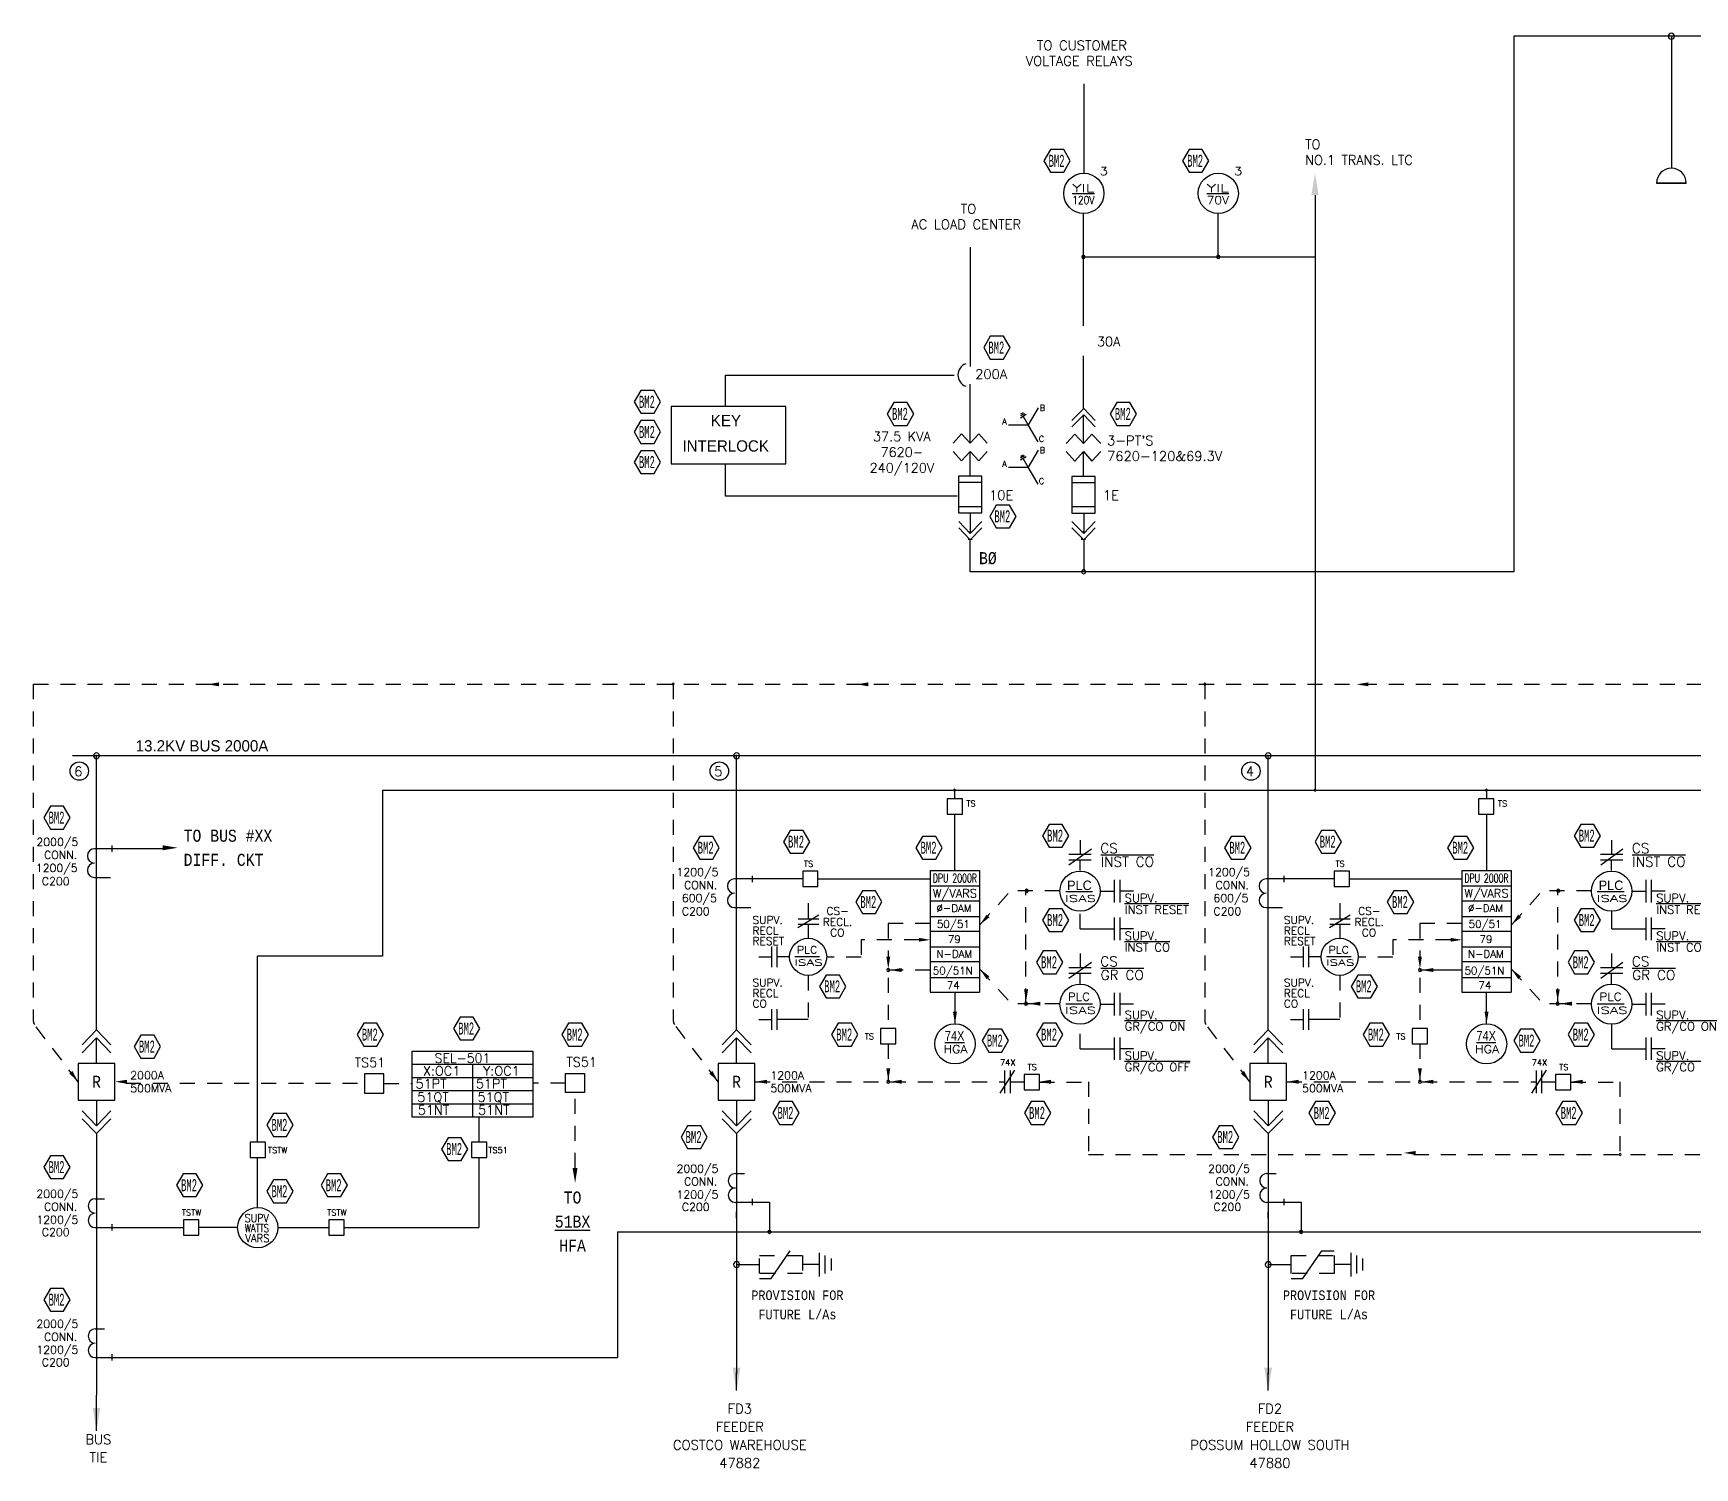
# Model space of a CAD drawing. Header units: inches. Extents: x 0.9 to 41.5, y 0.3 to 23.5.
# Drawn here: x 1.39 to 15.18, y 0.34 to 12.25 of the extents above; entities that cross this region are included whole.
import ezdxf
from ezdxf.enums import TextEntityAlignment as Align

# ---------------------------------------------------------------- set-up
doc = ezdxf.new("R2010")
doc.units = ezdxf.units.IN
doc.header["$LTSCALE"] = 0.5
doc.header["$MEASUREMENT"] = 0
doc.linetypes.add('DASH8', pattern=[0.375, 0.25, -0.125])
doc.layers.add('48_EWD', color=7, linetype='Continuous')
doc.styles.add('MONOTXT', font='MONOTXT.shx', dxfattribs={"width": 0.85})
doc.styles.add('ROMANS', font='ROMANS.SHX')

# ---------------------------------------------------------------- blocks, each defined once
blk = doc.blocks.new('CYCLE')
at = {"layer": '48_EWD', "linetype": 'Continuous', "const_width": 0.00002, "flags": 128}
for points in [[(0.125, 0.125, 1), (0, 0.125)], [(0, 0.125, -1), (-0.125, 0.125)]]:
    blk.add_lwpolyline(points, format="xyb", dxfattribs=at)

msp = doc.modelspace()

# ---------------------------------------------------------------- linework, layer by layer
for p, q in [((17.435, 12.223), (13.677, 12.223)), ((13.677, 12.223), (13.677, 7.779)), ((14.985, 12.223), (14.985, 11.127)), ((10.109, 11.828), (10.109, 11.085)), ((12.027, 10.905), (12.027, 10.392)), ((15.108, 11.004), (14.862, 11.004)), ((14.862, 11.004), (15.108, 11.004)), ((10.105, 9.821), (10.105, 10.752)), ((11.224, 10.392), (11.224, 10.754)), ((9.169, 9.482), (9.169, 10.472)), ((10.105, 10.392), (12.027, 10.392)), ((12.027, 10.392), (12.027, 5.968)), ((10.105, 9.132), (10.105, 9.571)), ((7.134, 9.41), (9.033, 9.41)), ((7.134, 9.151), (7.134, 9.41)), ((9.165, 8.845), (9.165, 9.335)), ((7.635, 9.151), (6.682, 9.151)), ((6.682, 9.151), (6.682, 8.675)), ((7.635, 8.675), (7.635, 9.151)), ((9.728, 9.14), (9.647, 8.998)), ((10.107, 9.134), (10.01, 9.035)), ((10.107, 9.134), (10.203, 9.035)), ((9.483, 8.997), (9.647, 8.998)), ((9.604, 9.098), (9.582, 9.086)), ((9.631, 9.083), (9.582, 9.055)), ((9.616, 9.091), (9.583, 9.072)), ((9.647, 8.998), (9.606, 9.069)), ((9.729, 8.856), (9.647, 8.998)), ((10.107, 9.081), (10.01, 8.982)), ((10.105, 8.844), (10.105, 9.08)), ((10.107, 9.081), (10.203, 8.982)), ((9.023, 8.845), (9.094, 8.923)), ((9.165, 8.845), (9.094, 8.923)), ((9.165, 8.845), (9.236, 8.923)), ((9.307, 8.845), (9.236, 8.923)), ((9.963, 8.844), (10.034, 8.922)), ((10.105, 8.844), (10.034, 8.922)), ((10.105, 8.844), (10.176, 8.922)), ((10.248, 8.844), (10.176, 8.922)), ((9.023, 8.777), (9.094, 8.699)), ((9.165, 8.777), (9.094, 8.699)), ((9.165, 8.777), (9.236, 8.699)), ((9.165, 8.572), (9.165, 8.777)), ((9.307, 8.777), (9.236, 8.699)), ((9.604, 8.748), (9.582, 8.736)), ((9.631, 8.733), (9.582, 8.705)), ((9.616, 8.741), (9.583, 8.722)), ((9.647, 8.647), (9.606, 8.719)), ((9.728, 8.789), (9.647, 8.647)), ((9.963, 8.776), (10.034, 8.698)), ((10.105, 8.776), (10.034, 8.698)), ((10.105, 8.776), (10.176, 8.698)), ((10.105, 8.571), (10.105, 8.776)), ((10.248, 8.776), (10.176, 8.698)), ((6.682, 8.675), (7.635, 8.675)), ((7.134, 8.406), (7.134, 8.675)), ((9.069, 8.572), (9.069, 8.267)), ((9.261, 8.572), (9.069, 8.572)), ((9.261, 8.267), (9.261, 8.572)), ((9.483, 8.647), (9.647, 8.647)), ((9.729, 8.505), (9.647, 8.647)), ((10.201, 8.571), (10.01, 8.571)), ((10.01, 8.571), (10.01, 8.266)), ((10.201, 8.266), (10.201, 8.571)), ((9.261, 8.519), (9.069, 8.519)), ((10.201, 8.518), (10.01, 8.518)), ((9.057, 8.406), (7.134, 8.406)), ((9.069, 8.321), (9.261, 8.321)), ((10.01, 8.32), (10.201, 8.32)), ((9.069, 8.267), (9.261, 8.267)), ((9.166, 8.098), (9.07, 8.197)), ((9.166, 8.045), (9.07, 8.144)), ((9.166, 8.267), (9.166, 8.112)), ((9.166, 8.098), (9.262, 8.197)), ((9.166, 8.045), (9.262, 8.144)), ((10.01, 8.266), (10.201, 8.266)), ((10.107, 8.097), (10.01, 8.196)), ((10.107, 8.044), (10.01, 8.143)), ((10.107, 8.266), (10.107, 8.11)), ((10.107, 8.097), (10.203, 8.196)), ((10.107, 8.044), (10.203, 8.143)), ((9.153, 8.111), (9.18, 8.111)), ((9.153, 8.045), (9.153, 8.059)), ((9.166, 7.779), (9.166, 8.045)), ((9.18, 8.045), (9.18, 8.059)), ((10.093, 8.11), (10.12, 8.11)), ((10.093, 8.044), (10.093, 8.058)), ((10.107, 8.044), (10.107, 7.779)), ((10.12, 8.044), (10.12, 8.058)), ((13.677, 7.779), (9.166, 7.779)), ((17.577, 6.252), (1.714, 6.252)), ((1.914, 3.977), (1.914, 6.259)), ((7.226, 3.977), (7.226, 6.259)), ((11.638, 3.977), (11.638, 6.259)), ((4.287, 5.968), (25.576, 5.968)), ((4.287, 5.968), (4.287, 4.589)), ((9.036, 5.968), (9.036, 5.895)), ((13.449, 5.968), (13.449, 5.895)), ((9.1, 5.895), (8.973, 5.895)), ((8.973, 5.895), (8.973, 5.768)), ((9.1, 5.768), (9.1, 5.895)), ((13.512, 5.895), (13.385, 5.895)), ((13.385, 5.895), (13.385, 5.768)), ((13.512, 5.768), (13.512, 5.895)), ((8.973, 5.768), (9.1, 5.768)), ((9.036, 5.768), (9.036, 5.3)), ((13.385, 5.768), (13.512, 5.768)), ((13.449, 5.768), (13.449, 5.3)), ((1.913, 5.561), (1.913, 5.614)), ((10.077, 5.552), (10.077, 5.437)), ((14.489, 5.552), (14.489, 5.437)), ((2.461, 5.481), (1.898, 5.481)), ((2.045, 5.454), (2.045, 5.507)), ((9.984, 5.437), (10.17, 5.437)), ((9.984, 5.39), (10.17, 5.39)), ((9.985, 5.347), (10.171, 5.481)), ((10.077, 5.299), (10.077, 5.39)), ((14.396, 5.437), (14.583, 5.437)), ((14.396, 5.39), (14.583, 5.39)), ((14.398, 5.347), (14.583, 5.481)), ((14.489, 5.299), (14.489, 5.39)), ((1.898, 5.242), (2.031, 5.242)), ((7.225, 5.311), (7.225, 5.364)), ((7.359, 5.204), (7.359, 5.257)), ((7.901, 5.295), (7.775, 5.295)), ((7.775, 5.295), (7.775, 5.168)), ((7.901, 5.168), (7.901, 5.295)), ((8.834, 5.3), (8.834, 4.29)), ((8.834, 5.3), (9.243, 5.3)), ((9.243, 5.3), (9.243, 4.29)), ((11.638, 5.311), (11.638, 5.364)), ((11.771, 5.204), (11.771, 5.257)), ((12.314, 5.295), (12.187, 5.295)), ((12.187, 5.295), (12.187, 5.168)), ((12.314, 5.168), (12.314, 5.295)), ((13.246, 5.3), (13.246, 4.29)), ((13.246, 5.3), (13.656, 5.3)), ((13.656, 5.3), (13.656, 4.29)), ((7.775, 5.231), (7.211, 5.231)), ((7.775, 5.168), (7.901, 5.168)), ((7.901, 5.231), (8.834, 5.231)), ((8.834, 5.173), (9.243, 5.173)), ((10.18, 5.124), (9.958, 5.124)), ((10.244, 5.129), (10.359, 5.129)), ((10.359, 5.222), (10.359, 5.035)), ((10.406, 5.222), (10.406, 5.035)), ((10.521, 5.129), (10.406, 5.129)), ((12.187, 5.231), (11.623, 5.231)), ((12.187, 5.168), (12.314, 5.168)), ((12.314, 5.231), (13.246, 5.231)), ((13.246, 5.173), (13.656, 5.173)), ((14.592, 5.124), (14.37, 5.124)), ((14.656, 5.129), (14.772, 5.129)), ((14.772, 5.222), (14.772, 5.035)), ((14.818, 5.222), (14.818, 5.035)), ((14.934, 5.129), (14.818, 5.129)), ((7.211, 4.992), (7.344, 4.992)), ((7.82, 5.03), (7.82, 4.899)), ((8.834, 5.048), (9.243, 5.048)), ((11.623, 4.992), (11.756, 4.992)), ((12.232, 5.03), (12.232, 4.899)), ((13.246, 5.048), (13.656, 5.048)), ((7.908, 4.929), (7.734, 4.824)), ((7.737, 4.899), (7.908, 4.899)), ((7.737, 4.856), (7.908, 4.856)), ((7.82, 4.856), (7.82, 4.737)), ((8.834, 4.92), (9.243, 4.92)), ((10.359, 4.909), (10.359, 4.722)), ((10.406, 4.909), (10.406, 4.722)), ((12.32, 4.929), (12.146, 4.824)), ((12.149, 4.899), (12.32, 4.899)), ((12.149, 4.856), (12.32, 4.856)), ((12.232, 4.856), (12.232, 4.737)), ((13.246, 4.92), (13.656, 4.92)), ((14.49, 4.815), (14.49, 4.962)), ((14.772, 4.909), (14.772, 4.722)), ((14.818, 4.909), (14.818, 4.722)), ((8.834, 4.797), (9.243, 4.797)), ((10.078, 4.815), (10.359, 4.815)), ((10.521, 4.815), (10.406, 4.815)), ((13.246, 4.797), (13.656, 4.797)), ((14.49, 4.815), (14.772, 4.815)), ((14.934, 4.815), (14.818, 4.815)), ((3.251, 3.047), (3.251, 4.589)), ((4.287, 4.589), (3.251, 4.589)), ((7.411, 4.584), (7.517, 4.584)), ((7.517, 4.67), (7.517, 4.498)), ((7.56, 4.67), (7.56, 4.498)), ((7.666, 4.584), (7.56, 4.584)), ((7.915, 4.585), (7.71, 4.585)), ((8.834, 4.667), (9.243, 4.667)), ((10.077, 4.611), (10.077, 4.496)), ((11.823, 4.584), (11.929, 4.584)), ((11.929, 4.67), (11.929, 4.498)), ((11.972, 4.67), (11.972, 4.498)), ((12.078, 4.584), (11.972, 4.584)), ((12.327, 4.585), (12.122, 4.585)), ((13.246, 4.667), (13.656, 4.667)), ((14.489, 4.611), (14.489, 4.496)), ((8.834, 4.545), (9.243, 4.545)), ((8.834, 4.413), (9.243, 4.413)), ((9.984, 4.496), (10.17, 4.496)), ((9.984, 4.449), (10.17, 4.449)), ((9.985, 4.407), (10.171, 4.54)), ((10.077, 4.359), (10.077, 4.449)), ((13.246, 4.474), (12.898, 4.474)), ((13.246, 4.545), (13.656, 4.545)), ((13.246, 4.413), (13.656, 4.413)), ((14.396, 4.496), (14.583, 4.496)), ((14.396, 4.449), (14.583, 4.449)), ((14.398, 4.407), (14.583, 4.54)), ((14.489, 4.359), (14.489, 4.449)), ((8.834, 4.29), (9.243, 4.29)), ((9.039, 4.029), (9.039, 4.29)), ((10.359, 4.284), (10.359, 4.098)), ((10.406, 4.284), (10.406, 4.098)), ((13.246, 4.29), (13.656, 4.29)), ((13.451, 4.029), (13.451, 4.29)), ((14.772, 4.284), (14.772, 4.098)), ((14.818, 4.284), (14.818, 4.098)), ((7.517, 4.151), (7.517, 3.979)), ((7.56, 4.151), (7.56, 3.979)), ((10.18, 4.192), (9.958, 4.192)), ((10.244, 4.191), (10.359, 4.191)), ((10.521, 4.191), (10.406, 4.191)), ((11.929, 4.151), (11.929, 3.979)), ((11.972, 4.151), (11.972, 3.979)), ((14.592, 4.192), (14.37, 4.192)), ((14.656, 4.191), (14.772, 4.191)), ((14.934, 4.191), (14.818, 4.191)), ((7.411, 4.065), (7.517, 4.065)), ((7.82, 4.065), (7.56, 4.065)), ((11.823, 4.065), (11.929, 4.065)), ((12.232, 4.065), (11.972, 4.065)), ((14.49, 3.821), (14.49, 4.024)), ((1.914, 3.978), (1.794, 3.854)), ((1.914, 3.912), (1.794, 3.788)), ((1.914, 3.978), (2.034, 3.854)), ((1.914, 3.912), (2.034, 3.788)), ((1.914, 3.7), (1.914, 3.912)), ((7.226, 3.978), (7.106, 3.854)), ((7.226, 3.912), (7.106, 3.788)), ((7.226, 3.978), (7.346, 3.854)), ((7.226, 3.912), (7.346, 3.788)), ((7.226, 3.7), (7.226, 3.912)), ((8.547, 3.988), (8.421, 3.988)), ((8.421, 3.988), (8.421, 3.862)), ((8.421, 3.862), (8.547, 3.862)), ((8.547, 3.862), (8.547, 3.988)), ((10.359, 3.915), (10.359, 3.728)), ((10.406, 3.915), (10.406, 3.728)), ((11.639, 3.978), (11.519, 3.854)), ((11.639, 3.912), (11.519, 3.788)), ((11.639, 3.978), (11.759, 3.854)), ((11.639, 3.912), (11.759, 3.788)), ((11.639, 3.7), (11.639, 3.912)), ((12.96, 3.988), (12.833, 3.988)), ((12.833, 3.988), (12.833, 3.862)), ((12.833, 3.862), (12.96, 3.862)), ((12.96, 3.862), (12.96, 3.988)), ((14.772, 3.915), (14.772, 3.728)), ((14.818, 3.915), (14.818, 3.728)), ((4.535, 3.8), (5.535, 3.8)), ((4.535, 3.691), (4.535, 3.8)), ((5.535, 3.8), (5.535, 3.691)), ((10.078, 3.821), (10.359, 3.821)), ((10.521, 3.821), (10.406, 3.821)), ((14.49, 3.821), (14.772, 3.821)), ((14.934, 3.821), (14.818, 3.821)), ((2.067, 3.7), (1.761, 3.7)), ((1.761, 3.7), (1.761, 3.394)), ((2.067, 3.394), (2.067, 3.7)), ((4.298, 3.612), (4.138, 3.612)), ((4.138, 3.612), (4.138, 3.453)), ((4.298, 3.453), (4.298, 3.612)), ((5.535, 3.691), (4.535, 3.691)), ((4.535, 3.581), (4.535, 3.691)), ((5.035, 3.691), (5.035, 3.253)), ((5.535, 3.691), (5.535, 3.581)), ((5.806, 3.457), (5.806, 3.616)), ((5.806, 3.616), (5.965, 3.616)), ((5.965, 3.616), (5.965, 3.457)), ((7.379, 3.7), (7.073, 3.7)), ((7.073, 3.7), (7.073, 3.394)), ((7.379, 3.394), (7.379, 3.7)), ((9.415, 3.454), (9.535, 3.644)), ((9.45, 3.641), (9.45, 3.454)), ((9.496, 3.641), (9.496, 3.454)), ((9.739, 3.608), (9.612, 3.608)), ((9.612, 3.608), (9.612, 3.481)), ((9.739, 3.481), (9.739, 3.608)), ((11.791, 3.7), (11.486, 3.7)), ((11.486, 3.7), (11.486, 3.394)), ((11.791, 3.394), (11.791, 3.7)), ((13.827, 3.454), (13.947, 3.644)), ((13.862, 3.641), (13.862, 3.454)), ((13.908, 3.641), (13.908, 3.454)), ((14.151, 3.608), (14.024, 3.608)), ((14.024, 3.608), (14.024, 3.481)), ((14.151, 3.481), (14.151, 3.608)), ((4.138, 3.453), (4.298, 3.453)), ((5.535, 3.581), (4.535, 3.581)), ((4.535, 3.472), (4.535, 3.581)), ((5.535, 3.472), (4.535, 3.472)), ((4.535, 3.362), (4.535, 3.472)), ((5.535, 3.581), (5.535, 3.472)), ((5.535, 3.472), (5.535, 3.362)), ((5.965, 3.457), (5.806, 3.457)), ((9.496, 3.547), (9.612, 3.547)), ((9.612, 3.481), (9.739, 3.481)), ((13.908, 3.547), (14.024, 3.547)), ((14.024, 3.481), (14.151, 3.481)), ((1.761, 3.394), (2.067, 3.394)), ((1.914, 3.394), (1.914, 3.183)), ((5.535, 3.362), (4.535, 3.362)), ((4.535, 3.253), (4.535, 3.362)), ((5.535, 3.362), (5.535, 3.253)), ((7.073, 3.394), (7.379, 3.394)), ((7.226, 3.394), (7.226, 3.183)), ((11.486, 3.394), (11.791, 3.394)), ((11.639, 3.394), (11.639, 3.183)), ((1.914, 3.183), (1.794, 3.307)), ((1.914, 3.117), (1.794, 3.241)), ((1.914, 3.183), (2.034, 3.307)), ((1.914, 3.117), (2.034, 3.241)), ((5.535, 3.253), (4.535, 3.253)), ((5.088, 3.253), (5.088, 3.047)), ((7.226, 3.183), (7.106, 3.307)), ((7.226, 3.117), (7.106, 3.241)), ((7.226, 3.183), (7.346, 3.307)), ((7.226, 3.117), (7.346, 3.241)), ((11.639, 3.183), (11.519, 3.307)), ((11.639, 3.117), (11.519, 3.241)), ((11.639, 3.183), (11.759, 3.307)), ((11.639, 3.117), (11.759, 3.241)), ((1.914, 3.117), (1.914, 0.946)), ((3.315, 3.047), (3.188, 3.047)), ((3.188, 3.047), (3.188, 2.92)), ((3.315, 2.92), (3.315, 3.047)), ((5.152, 3.047), (5.025, 3.047)), ((5.025, 3.047), (5.025, 2.92)), ((5.152, 2.92), (5.152, 3.047)), ((7.226, 3.117), (7.226, 1.12)), ((11.638, 3.117), (11.638, 1.12)), ((3.188, 2.92), (3.315, 2.92)), ((3.251, 2.505), (3.251, 2.92)), ((5.025, 2.92), (5.152, 2.92)), ((5.088, 2.92), (5.088, 2.337)), ((7.216, 2.786), (7.292, 2.786)), ((11.628, 2.786), (11.704, 2.786)), ((1.904, 2.577), (1.98, 2.577)), ((7.216, 2.547), (7.499, 2.547)), ((7.358, 2.523), (7.358, 2.576)), ((7.499, 2.547), (7.499, 2.302)), ((11.628, 2.547), (11.911, 2.547)), ((11.77, 2.523), (11.77, 2.576)), ((11.911, 2.547), (11.911, 2.302)), ((2.045, 2.314), (2.045, 2.367)), ((2.763, 2.401), (2.636, 2.401)), ((2.636, 2.401), (2.636, 2.274)), ((2.763, 2.274), (2.763, 2.401)), ((3.969, 2.401), (3.843, 2.401)), ((3.843, 2.401), (3.843, 2.274)), ((3.969, 2.274), (3.969, 2.401)), ((7.225, 2.415), (7.225, 2.468)), ((11.638, 2.415), (11.638, 2.468)), ((1.904, 2.337), (2.636, 2.337)), ((2.636, 2.274), (2.763, 2.274)), ((3.085, 2.337), (2.763, 2.337)), ((3.419, 2.337), (3.843, 2.337)), ((3.843, 2.274), (3.969, 2.274)), ((3.969, 2.337), (5.088, 2.337)), ((6.237, 2.302), (21.344, 2.302)), ((6.237, 2.302), (6.237, 1.258)), ((7.513, 1.915), (7.672, 2.144)), ((7.911, 2.129), (7.911, 1.932)), ((7.96, 2.105), (7.96, 1.956)), ((8.01, 2.08), (8.01, 1.981)), ((11.829, 1.955), (11.829, 2.106)), ((11.925, 1.915), (12.084, 2.144)), ((12.084, 2.144), (12.186, 2.144)), ((12.186, 2.106), (12.186, 1.955)), ((12.323, 2.129), (12.323, 1.932)), ((12.372, 2.105), (12.372, 1.956)), ((12.422, 2.08), (12.422, 1.981)), ((7.226, 2.031), (7.417, 2.031)), ((7.911, 2.031), (7.773, 2.031)), ((11.638, 2.031), (11.829, 2.031)), ((12.323, 2.031), (12.186, 2.031)), ((7.417, 1.915), (7.513, 1.915)), ((11.829, 1.915), (11.925, 1.915)), ((1.904, 1.497), (1.98, 1.497)), ((1.904, 1.258), (6.237, 1.258)), ((2.045, 1.234), (2.045, 1.288)), ((7.226, 0.985), (7.226, 1.136)), ((11.638, 0.985), (11.638, 1.136)), ((11.638, 0.985), (11.638, 1.136)), ((1.914, 0.65), (1.914, 0.946))]:
    msp.add_line(p, q)
at = {"linetype": 'DASH8'}
for p, q in [((1.389, 6.846), (23.522, 6.846)), ((1.389, 6.846), (1.389, 4.054)), ((6.701, 6.846), (6.701, 4.054)), ((11.113, 6.846), (11.113, 4.054)), ((9.245, 4.85), (9.502, 5.132)), ((9.91, 5.132), (9.502, 5.132)), ((9.628, 4.195), (9.628, 5.132)), ((13.658, 4.85), (13.915, 5.132)), ((14.322, 5.132), (13.915, 5.132)), ((14.041, 4.195), (14.041, 5.132)), ((8.485, 4.861), (8.485, 3.988)), ((8.834, 4.861), (8.485, 4.861)), ((10.078, 4.815), (10.078, 4.962)), ((12.898, 4.861), (12.898, 3.988)), ((13.246, 4.861), (12.898, 4.861)), ((8.261, 4.725), (8.261, 4.582)), ((8.741, 4.725), (8.261, 4.725)), ((13.153, 4.725), (12.673, 4.725)), ((12.673, 4.725), (12.673, 4.582)), ((8.261, 4.582), (7.974, 4.582)), ((12.673, 4.582), (12.386, 4.582)), ((7.82, 4.431), (7.82, 4.065)), ((8.834, 4.474), (8.485, 4.474)), ((9.245, 4.483), (9.508, 4.195)), ((12.232, 4.431), (12.232, 4.065)), ((13.658, 4.483), (13.92, 4.195)), ((9.91, 4.195), (9.508, 4.195)), ((14.322, 4.195), (13.92, 4.195)), ((1.761, 3.547), (1.399, 4.022)), ((7.073, 3.547), (6.712, 4.022)), ((10.078, 3.821), (10.078, 4.024)), ((11.486, 3.547), (11.124, 4.022)), ((8.485, 3.862), (8.485, 3.547)), ((12.898, 3.862), (12.898, 3.547)), ((2.156, 3.537), (4.13, 3.537)), ((4.298, 3.533), (4.535, 3.533)), ((5.806, 3.537), (5.535, 3.537)), ((7.38, 3.547), (9.45, 3.547)), ((9.739, 3.545), (10.146, 3.545)), ((10.146, 3.547), (10.146, 2.944)), ((11.792, 3.547), (13.862, 3.547)), ((14.151, 3.545), (14.558, 3.545)), ((14.558, 3.547), (14.558, 2.944)), ((10.146, 2.944), (20.628, 2.944)), ((7.417, 1.955), (7.417, 2.106)), ((7.417, 2.106), (7.773, 2.106)), ((7.773, 2.106), (7.773, 1.955)), ((11.829, 2.106), (12.186, 2.106)), ((7.773, 1.955), (7.417, 1.955)), ((12.186, 1.955), (11.829, 1.955))]:
    msp.add_line(p, q, dxfattribs=at)
at = {"lineweight": -3}
for points in [[(9.941, 11.094), (9.996, 11.189), (9.941, 11.283), (9.832, 11.283), (9.777, 11.189), (9.832, 11.094)], [(11.091, 11.094), (11.146, 11.189), (11.091, 11.283), (10.982, 11.283), (10.927, 11.189), (10.982, 11.094)], [(9.441, 9.544), (9.496, 9.639), (9.441, 9.733), (9.332, 9.733), (9.277, 9.639), (9.332, 9.544)], [(6.541, 9.094), (6.596, 9.189), (6.541, 9.283), (6.432, 9.283), (6.377, 9.189), (6.432, 9.094)], [(8.641, 8.994), (8.696, 9.089), (8.641, 9.183), (8.532, 9.183), (8.477, 9.089), (8.532, 8.994)], [(10.491, 8.994), (10.546, 9.089), (10.491, 9.183), (10.382, 9.183), (10.327, 9.089), (10.382, 8.994)], [(6.541, 8.844), (6.596, 8.939), (6.541, 9.033), (6.432, 9.033), (6.377, 8.939), (6.432, 8.844)], [(6.541, 8.594), (6.596, 8.689), (6.541, 8.783), (6.432, 8.783), (6.377, 8.689), (6.432, 8.594)], [(9.491, 8.144), (9.546, 8.239), (9.491, 8.333), (9.382, 8.333), (9.327, 8.239), (9.382, 8.144)], [(1.641, 5.644), (1.696, 5.739), (1.641, 5.833), (1.532, 5.833), (1.477, 5.739), (1.532, 5.644)], [(9.929, 5.494), (9.983, 5.589), (9.929, 5.683), (9.82, 5.683), (9.765, 5.589), (9.82, 5.494)], [(14.341, 5.494), (14.396, 5.589), (14.341, 5.683), (14.232, 5.683), (14.177, 5.589), (14.232, 5.494)], [(7.029, 5.394), (7.083, 5.489), (7.029, 5.583), (6.92, 5.583), (6.865, 5.489), (6.92, 5.394)], [(7.779, 5.444), (7.833, 5.539), (7.779, 5.633), (7.67, 5.633), (7.615, 5.539), (7.67, 5.444)], [(8.879, 5.394), (8.933, 5.489), (8.879, 5.583), (8.77, 5.583), (8.715, 5.489), (8.77, 5.394)], [(11.441, 5.394), (11.496, 5.489), (11.441, 5.583), (11.332, 5.583), (11.277, 5.489), (11.332, 5.394)], [(12.191, 5.444), (12.246, 5.539), (12.191, 5.633), (12.082, 5.633), (12.027, 5.539), (12.082, 5.444)], [(13.291, 5.394), (13.346, 5.489), (13.291, 5.583), (13.182, 5.583), (13.127, 5.489), (13.182, 5.394)], [(8.379, 4.944), (8.433, 5.039), (8.379, 5.133), (8.27, 5.133), (8.215, 5.039), (8.27, 4.944)], [(12.791, 4.944), (12.846, 5.039), (12.791, 5.133), (12.682, 5.133), (12.627, 5.039), (12.682, 4.944)], [(9.929, 4.794), (9.983, 4.889), (9.929, 4.983), (9.82, 4.983), (9.765, 4.889), (9.82, 4.794)], [(14.341, 4.794), (14.396, 4.889), (14.341, 4.983), (14.232, 4.983), (14.177, 4.889), (14.232, 4.794)], [(9.879, 4.444), (9.933, 4.539), (9.879, 4.633), (9.77, 4.633), (9.715, 4.539), (9.77, 4.444)], [(14.291, 4.444), (14.346, 4.539), (14.291, 4.633), (14.182, 4.633), (14.127, 4.539), (14.182, 4.444)], [(8.079, 4.244), (8.133, 4.339), (8.079, 4.433), (7.97, 4.433), (7.915, 4.339), (7.97, 4.244)], [(12.491, 4.244), (12.546, 4.339), (12.491, 4.433), (12.382, 4.433), (12.327, 4.339), (12.382, 4.244)], [(4.241, 3.844), (4.296, 3.939), (4.241, 4.033), (4.132, 4.033), (4.077, 3.939), (4.132, 3.844)], [(5.041, 3.894), (5.096, 3.989), (5.041, 4.083), (4.932, 4.083), (4.877, 3.989), (4.932, 3.894)], [(5.941, 3.844), (5.996, 3.939), (5.941, 4.033), (5.832, 4.033), (5.777, 3.939), (5.832, 3.844)], [(8.179, 3.844), (8.233, 3.939), (8.179, 4.033), (8.07, 4.033), (8.015, 3.939), (8.07, 3.844)], [(9.879, 3.844), (9.933, 3.939), (9.879, 4.033), (9.77, 4.033), (9.715, 3.939), (9.77, 3.844)], [(12.591, 3.844), (12.646, 3.939), (12.591, 4.033), (12.482, 4.033), (12.427, 3.939), (12.482, 3.844)], [(14.291, 3.844), (14.346, 3.939), (14.291, 4.033), (14.182, 4.033), (14.127, 3.939), (14.182, 3.844)], [(2.391, 3.744), (2.446, 3.839), (2.391, 3.933), (2.282, 3.933), (2.227, 3.839), (2.282, 3.744)], [(9.429, 3.794), (9.483, 3.889), (9.429, 3.983), (9.32, 3.983), (9.265, 3.889), (9.32, 3.794)], [(13.841, 3.794), (13.896, 3.889), (13.841, 3.983), (13.732, 3.983), (13.677, 3.889), (13.732, 3.794)], [(7.691, 3.194), (7.746, 3.289), (7.691, 3.383), (7.582, 3.383), (7.527, 3.289), (7.582, 3.194)], [(9.779, 3.194), (9.833, 3.289), (9.779, 3.383), (9.67, 3.383), (9.615, 3.289), (9.67, 3.194)], [(12.141, 3.194), (12.196, 3.289), (12.141, 3.383), (12.032, 3.383), (11.977, 3.289), (12.032, 3.194)], [(14.191, 3.194), (14.246, 3.289), (14.191, 3.383), (14.082, 3.383), (14.027, 3.289), (14.082, 3.194)], [(3.491, 3.094), (3.546, 3.189), (3.491, 3.283), (3.382, 3.283), (3.327, 3.189), (3.382, 3.094)], [(6.929, 2.994), (6.983, 3.089), (6.929, 3.183), (6.82, 3.183), (6.765, 3.089), (6.82, 2.994)], [(11.341, 2.994), (11.396, 3.089), (11.341, 3.183), (11.232, 3.183), (11.177, 3.089), (11.232, 2.994)], [(4.941, 2.894), (4.996, 2.989), (4.941, 3.083), (4.832, 3.083), (4.777, 2.989), (4.832, 2.894)], [(1.641, 2.744), (1.696, 2.839), (1.641, 2.933), (1.532, 2.933), (1.477, 2.839), (1.532, 2.744)], [(2.741, 2.594), (2.796, 2.689), (2.741, 2.783), (2.632, 2.783), (2.577, 2.689), (2.632, 2.594)], [(3.941, 2.594), (3.996, 2.689), (3.941, 2.783), (3.832, 2.783), (3.777, 2.689), (3.832, 2.594)], [(3.491, 2.544), (3.546, 2.639), (3.491, 2.733), (3.382, 2.733), (3.327, 2.639), (3.382, 2.544)], [(1.641, 1.644), (1.696, 1.739), (1.641, 1.833), (1.532, 1.833), (1.477, 1.739), (1.532, 1.644)]]:
    msp.add_lwpolyline(points, close=True, dxfattribs=at)
at = {"linetype": 'DASH8'}
msp.add_lwpolyline([(5.886, 2.832), (5.886, 3.457)], dxfattribs=at)
for centre, radius in [((10.108, 10.919), 0.167), ((11.224, 10.919), 0.167), ((1.771, 6.125), 0.0764), ((7.083, 6.125), 0.0764), ((11.495, 6.125), 0.0764), ((10.077, 5.129), 0.167), ((14.489, 5.129), 0.167), ((7.82, 4.584), 0.154), ((12.232, 4.584), 0.154), ((10.077, 4.191), 0.167), ((14.489, 4.191), 0.167), ((9.039, 3.862), 0.167), ((13.451, 3.862), 0.167), ((3.252, 2.337), 0.167)]:
    msp.add_circle(centre, radius)
for centre, radius, start, end in [((14.985, 12.223), 0.0249, 0, 180), ((14.985, 12.223), 0.0249, 180, 0), ((14.985, 11.004), 0.123, 0, 180), ((10.105, 10.392), 0.0133, 0, 180), ((10.105, 10.392), 0.0133, 180, 0), ((11.224, 10.392), 0.0133, 0, 180), ((11.224, 10.392), 0.0133, 180, 0), ((9.163, 9.412), 0.1, 110.7679, 249.2321), ((10.107, 7.779), 0.0166, 0, 180), ((10.107, 7.779), 0.0166, 180, 0), ((6.701, 6.846), 0.00781, 0, 180), ((6.701, 6.846), 0.00781, 180, 0), ((11.113, 6.846), 0.00781, 0, 180), ((11.113, 6.846), 0.00781, 180, 0), ((1.914, 6.252), 0.0249, 0, 180), ((1.914, 6.252), 0.0249, 180, 0), ((7.226, 6.252), 0.0249, 0, 180), ((7.226, 6.252), 0.0249, 180, 0), ((11.638, 6.252), 0.0249, 0, 180), ((11.638, 6.252), 0.0249, 180, 0), ((9.036, 5.968), 0.00781, 0, 180), ((9.036, 5.968), 0.00781, 180, 0), ((12.027, 5.968), 0.00781, 0, 180), ((12.027, 5.968), 0.00781, 180, 0), ((13.449, 5.968), 0.00781, 0, 180), ((13.449, 5.968), 0.00781, 180, 0), ((1.898, 5.421), 0.0598, 90, 270), ((1.898, 5.302), 0.0598, 90, 270), ((7.21, 5.171), 0.0598, 90, 270), ((7.21, 5.052), 0.0598, 90, 270), ((11.622, 5.171), 0.0598, 90, 270), ((11.622, 5.052), 0.0598, 90, 270), ((14.046, 5.132), 0.0125, 0, 180), ((14.046, 5.132), 0.0125, 180, 0), ((8.485, 4.474), 0.0125, 0, 180), ((8.485, 4.474), 0.0125, 180, 0), ((12.898, 4.474), 0.0125, 0, 180), ((12.898, 4.474), 0.0125, 180, 0), ((9.628, 4.195), 0.0125, 0, 180), ((9.628, 4.195), 0.0125, 180, 0), ((14.041, 4.195), 0.0125, 0, 180), ((14.041, 4.195), 0.0125, 180, 0), ((1.442, 4.054), 0.0531, 180, 217.3152), ((6.754, 4.054), 0.0531, 180, 217.3152), ((11.166, 4.054), 0.0531, 180, 217.3152), ((8.485, 3.547), 0.0125, 0, 180), ((8.485, 3.547), 0.0125, 180, 0), ((12.898, 3.547), 0.0125, 0, 180), ((12.898, 3.547), 0.0125, 180, 0), ((14.559, 2.944), 0.00781, 0, 180), ((14.559, 2.944), 0.00781, 180, 0), ((7.216, 2.726), 0.0598, 90, 270), ((11.628, 2.726), 0.0598, 90, 270), ((7.216, 2.606), 0.0598, 90, 270), ((11.628, 2.606), 0.0598, 90, 270), ((1.904, 2.517), 0.0598, 90, 270), ((1.904, 2.397), 0.0598, 90, 270), ((7.499, 2.302), 0.0133, 0, 180), ((7.499, 2.302), 0.0133, 180, 0), ((11.911, 2.302), 0.0133, 0, 180), ((11.911, 2.302), 0.0133, 180, 0), ((7.226, 2.031), 0.0249, 0, 180), ((7.226, 2.031), 0.0249, 180, 0), ((11.638, 2.031), 0.0249, 0, 180), ((11.638, 2.031), 0.0249, 180, 0), ((1.904, 1.437), 0.0598, 90, 270), ((1.904, 1.318), 0.0598, 90, 270)]:
    msp.add_arc(centre, radius, start, end)
for start, end in [(0, 180), (180, 0)]:
    msp.add_arc((9.634, 5.132), 0.0125, start, end, dxfattribs=at)
for points in [[(11.997, 10.905), (12.027, 11.085), (12.057, 10.905)], [(9.166, 8.098), (9.153, 8.111), (9.18, 8.111)], [(9.153, 8.059), (9.166, 8.045), (9.153, 8.045)], [(9.18, 8.059), (9.166, 8.045), (9.18, 8.045)], [(10.107, 8.097), (10.093, 8.11), (10.12, 8.11)], [(10.093, 8.058), (10.107, 8.044), (10.093, 8.044)], [(10.12, 8.058), (10.107, 8.044), (10.12, 8.044)], [(2.93, 6.829), (2.93, 6.861), (2.832, 6.845)], [(8.319, 6.829), (8.319, 6.861), (8.222, 6.845)], [(12.469, 6.829), (12.469, 6.861), (12.371, 6.845)], [(2.462, 5.51), (2.587, 5.489), (2.462, 5.468)], [(9.301, 4.934), (9.325, 4.912), (9.245, 4.85)], [(13.713, 4.934), (13.737, 4.912), (13.658, 4.85)], [(8.741, 4.741), (8.741, 4.71), (8.835, 4.725)], [(13.153, 4.741), (13.153, 4.71), (13.247, 4.725)], [(8.502, 4.586), (8.469, 4.586), (8.485, 4.487)], [(12.914, 4.586), (12.881, 4.586), (12.898, 4.487)], [(8.597, 4.458), (8.597, 4.491), (8.498, 4.474)], [(9.301, 4.399), (9.325, 4.421), (9.245, 4.483)], [(13.01, 4.458), (13.01, 4.491), (12.91, 4.474)], [(13.713, 4.399), (13.737, 4.421), (13.658, 4.483)], [(9.646, 4.315), (9.612, 4.315), (9.629, 4.215)], [(14.058, 4.315), (14.025, 4.315), (14.041, 4.215)], [(9.747, 4.179), (9.747, 4.212), (9.647, 4.195)], [(14.159, 4.179), (14.159, 4.212), (14.059, 4.195)], [(9.055, 4.128), (9.022, 4.128), (9.039, 4.029)], [(13.467, 4.128), (13.434, 4.128), (13.451, 4.029)], [(1.688, 3.616), (1.714, 3.637), (1.761, 3.547)], [(7, 3.616), (7.026, 3.637), (7.073, 3.547)], [(8.502, 3.659), (8.469, 3.659), (8.485, 3.56)], [(11.412, 3.616), (11.438, 3.637), (11.486, 3.547)], [(12.914, 3.659), (12.881, 3.659), (12.898, 3.56)], [(2.167, 3.531), (2.167, 3.564), (2.067, 3.548)], [(7.48, 3.531), (7.48, 3.564), (7.38, 3.547)], [(8.597, 3.531), (8.597, 3.564), (8.498, 3.547)], [(9.836, 3.53), (9.836, 3.564), (9.736, 3.547)], [(11.892, 3.531), (11.892, 3.564), (11.792, 3.547)], [(13.01, 3.531), (13.01, 3.564), (12.91, 3.547)], [(14.248, 3.53), (14.248, 3.564), (14.149, 3.547)], [(12.861, 2.941), (12.861, 2.973), (12.764, 2.957)], [(5.906, 2.832), (5.886, 2.707), (5.865, 2.832)], [(7.258, 1.175), (7.194, 1.175), (7.226, 0.985)], [(11.67, 1.175), (11.606, 1.175), (11.638, 0.985)], [(1.945, 0.841), (1.882, 0.841), (1.914, 0.65)]]:
    msp.add_solid(points)

# ---------------------------------------------------------------- block references
at = {"xscale": -1, "rotation": 90}
msp.add_blockref('CYCLE', (10.23, 9.696), dxfattribs=at)

# ---------------------------------------------------------------- texts
at = {"style": 'ROMANS'}
for s, height, p in [('TO CUSTOMER', 0.07969, (9.718, 12.107)), ('VOLTAGE RELAYS', 0.07969, (9.626, 11.978)), ('TO', 0.0797, (9.086, 10.751)), ('AC LOAD CENTER', 0.07969, (8.676, 10.622)), ('30A', 0.0781, (10.217, 9.651)), ('200A', 0.0797, (9.206, 9.379)), ('B', 0.0498, (9.742, 9.114)), ('A', 0.0498, (9.43, 9.001)), ('C', 0.0498, (9.734, 8.857)), ("3-PT'S", 0.0797, (10.301, 8.828)), ('A', 0.0498, (9.43, 8.65)), ('B', 0.0498, (9.742, 8.763)), ('7620-120&69.3V', 0.07969, (10.301, 8.699)), ('C', 0.0498, (9.734, 8.507)), ('10E', 0.0797, (9.322, 8.374)), ('1E', 0.0797, (10.266, 8.374)), ('6', 0.0797, (1.728, 6.083)), ('5', 0.0797, (7.04, 6.083)), ('4', 0.0797, (11.453, 6.083)), ('TS', 0.0498, (9.133, 5.831)), ('TS', 0.0498, (13.545, 5.831)), ('2000/5', 0.0664, (1.415, 5.504)), ('CS', 0.0826, (10.245, 5.444)), ('CS', 0.0826, (14.657, 5.444)), ('CONN.', 0.0664, (1.478, 5.396)), ('TS', 0.0498, (7.785, 5.331)), ('%%OINST CO', 0.0826, (10.248, 5.332)), ('TS', 0.0498, (12.197, 5.331)), ('%%OINST CO', 0.0826, (14.66, 5.332)), ('1200/5', 0.0664, (1.41, 5.288)), ('C200', 0.0664, (1.46, 5.178)), ('1200/5', 0.0664, (6.728, 5.254)), ('1200/5', 0.0664, (11.14, 5.254)), ('600/5', 0.0664, (6.772, 5.038)), ('CONN.', 0.0664, (6.79, 5.146)), ('SUPV.', 0.0702, (10.447, 5.036)), ('600/5', 0.0664, (11.184, 5.038)), ('CONN.', 0.0664, (11.202, 5.146)), ('SUPV.', 0.0702, (14.859, 5.036)), ('C200', 0.0664, (6.772, 4.928)), ('CS-', 0.0646, (7.973, 4.932)), ('%%C-DAM', 0.0623, (8.885, 4.957)), ('%%OINST RESET', 0.07025, (10.447, 4.941)), ('C200', 0.0664, (11.184, 4.928)), ('CS-', 0.0646, (12.385, 4.932)), ('%%C-DAM', 0.0623, (13.297, 4.957)), ('%%OINST RESET', 0.07025, (14.859, 4.941)), ('SUPV.', 0.0646, (7.357, 4.857)), ('RECL', 0.0646, (7.357, 4.769)), ('RECL.', 0.0646, (7.943, 4.841)), ('50/51', 0.0623, (8.889, 4.825)), ('SUPV.', 0.0646, (11.769, 4.857)), ('RECL', 0.0646, (11.769, 4.769)), ('RECL.', 0.0646, (12.355, 4.841)), ('50/51', 0.0623, (13.302, 4.825)), ('RESET', 0.0646, (7.357, 4.682)), ('CO', 0.0646, (8.003, 4.753)), ('79', 0.0623, (8.98, 4.699)), ('%%OINST CO', 0.0702, (10.447, 4.628)), ('SUPV.', 0.0702, (10.447, 4.723)), ('RESET', 0.0646, (11.769, 4.682)), ('CO', 0.0646, (12.416, 4.753)), ('79', 0.0623, (13.392, 4.699)), ('%%OINST CO', 0.0702, (14.859, 4.628)), ('SUPV.', 0.0702, (14.859, 4.723)), ('N-DAM', 0.0623, (8.885, 4.577)), ('CS', 0.0826, (10.245, 4.504)), ('N-DAM', 0.0623, (13.297, 4.577)), ('CS', 0.0826, (14.657, 4.504)), ('50/51N', 0.0623, (8.855, 4.438)), ('%%OGR CO', 0.0826, (10.248, 4.392)), ('50/51N', 0.0623, (13.268, 4.438)), ('%%OGR CO', 0.0826, (14.66, 4.392)), ('SUPV.', 0.0646, (7.357, 4.337)), ('RECL', 0.0646, (7.357, 4.25)), ('74', 0.0623, (8.971, 4.316)), ('SUPV.', 0.0646, (11.769, 4.337)), ('RECL', 0.0646, (11.769, 4.25)), ('74', 0.0623, (13.383, 4.316)), ('CO', 0.0646, (7.357, 4.163)), ('SUPV.', 0.0702, (10.447, 4.067)), ('CO', 0.0646, (11.769, 4.163)), ('SUPV.', 0.0702, (14.859, 4.067)), ('%%OGR/CO ON', 0.07025, (10.447, 3.972)), ('%%OGR/CO ON', 0.07025, (14.859, 3.972)), ('TS', 0.0498, (8.29, 3.899)), ('TS', 0.0498, (12.702, 3.899)), ('TS51', 0.0781, (4.056, 3.668)), ('TS51', 0.0781, (5.813, 3.672)), ('74X', 0.0498, (9.413, 3.682)), ('SUPV.', 0.0702, (10.447, 3.729)), ('74X', 0.0498, (13.826, 3.682)), ('SUPV.', 0.0702, (14.859, 3.729)), ('2000A', 0.0664, (2.194, 3.568)), ('X:OC1', 0.0781, (4.622, 3.598)), ('Y:OC1', 0.0781, (5.122, 3.598)), ('1200A', 0.0664, (7.507, 3.567)), ('TS', 0.0498, (9.641, 3.644)), ('%%OGR/CO OFF', 0.07025, (10.447, 3.634)), ('1200A', 0.0664, (11.92, 3.567)), ('TS', 0.0498, (14.053, 3.644)), ('%%OGR/CO OFF', 0.07025, (14.859, 3.634)), ('500MVA', 0.0664, (2.194, 3.46)), ('51PT', 0.0781, (4.562, 3.492)), ('51QT', 0.0781, (4.576, 3.381)), ('51PT', 0.0781, (5.062, 3.492)), ('51QT', 0.0781, (5.076, 3.381)), ('500MVA', 0.0664, (7.507, 3.46)), ('500MVA', 0.0664, (11.92, 3.46)), ('51NT', 0.0781, (4.581, 3.274)), ('51NT', 0.0781, (5.081, 3.274)), ('TSTW', 0.0498, (3.336, 2.955)), ('TS51', 0.0498, (5.166, 2.955)), ('2000/5', 0.0664, (6.728, 2.793)), ('2000/5', 0.0664, (11.14, 2.793)), ('2000/5', 0.0664, (1.415, 2.584)), ('1200/5', 0.0664, (6.728, 2.578)), ('CONN.', 0.0664, (6.79, 2.686)), ('1200/5', 0.0664, (11.14, 2.578)), ('CONN.', 0.0664, (11.202, 2.686)), ('CONN.', 0.0664, (1.478, 2.477)), ('TSTW', 0.0498, (2.622, 2.437)), ('TSTW', 0.0498, (3.828, 2.437)), ('C200', 0.0664, (6.772, 2.475)), ('C200', 0.0664, (11.184, 2.475)), ('1200/5', 0.0664, (1.415, 2.369)), ('C200', 0.0664, (1.46, 2.266)), ('2000/5', 0.0664, (1.415, 1.505)), ('CONN.', 0.0664, (1.478, 1.397)), ('1200/5', 0.0664, (1.415, 1.29)), ('C200', 0.0664, (1.46, 1.186))]:
    msp.add_text(s, height=height, dxfattribs=at).set_placement(p)
for s, height, width, p, p2 in [(' 3 ', 0.0664, 0.939966, (10.181, 11.071), (10.365, 11.071)), (' 3 ', 0.0664, 0.939966, (11.296, 11.071), (11.48, 11.071)), ('%%UYIL', 0.0664, 1.387568, (10.012, 10.93), (10.196, 10.93)), ('120V', 0.0664, 0.756855, (10.012, 10.83), (10.196, 10.83)), ('%%UYIL', 0.0664, 1.387568, (11.128, 10.93), (11.312, 10.93)), ('70V', 0.0664, 1.022419, (11.128, 10.83), (11.312, 10.83)), ('DPU 2000R', 0.0702, 0.598672, (8.855, 5.202), (9.221, 5.202)), ('DPU 2000R', 0.0702, 0.598672, (13.267, 5.202), (13.633, 5.202)), ('W/VARS', 0.0702, 0.912975, (8.855, 5.076), (9.221, 5.076)), ('W/VARS', 0.0702, 0.912975, (13.267, 5.076), (13.633, 5.076)), ('ISAS', 0.0558, 1.52841, (9.953, 5.04), (10.209, 5.04)), ('ISAS', 0.0558, 1.52841, (14.365, 5.04), (14.621, 5.04)), ('ISAS', 0.0513, 1.52841, (7.706, 4.511), (7.941, 4.511)), ('PLC', 0.0611, 1.040676, (7.726, 4.611), (7.896, 4.611)), ('ISAS', 0.0513, 1.52841, (12.118, 4.511), (12.353, 4.511)), ('PLC', 0.0611, 1.040676, (12.139, 4.611), (12.308, 4.611)), ('PLC', 0.0664, 1.040676, (9.976, 4.22), (10.16, 4.22)), ('PLC', 0.0664, 1.040676, (14.388, 4.22), (14.572, 4.22)), ('ISAS', 0.0558, 1.52841, (9.953, 4.112), (10.209, 4.112)), ('ISAS', 0.0558, 1.52841, (14.365, 4.112), (14.621, 4.112)), ('SEL-501', 0.0781, 0.93369, (4.72, 3.704), (5.182, 3.704)), ('HGA', 0.0664, 1.05224, (8.943, 3.785), (9.143, 3.785)), ('HGA', 0.0664, 1.05224, (13.355, 3.785), (13.555, 3.785)), ('WATTS', 0.0664, 0.693784, (3.145, 2.3), (3.345, 2.3)), ('SUPV', 0.0664, 0.78918, (3.144, 2.383), (3.344, 2.383)), ('VARS', 0.0664, 0.853167, (3.149, 2.216), (3.349, 2.216))]:
    msp.add_text(s, height=height, dxfattribs=dict(at, width=width)).set_placement(p, p2, align=Align.FIT)
for s, height, p in [('KEY', 0.0938, (7.012, 8.987)), ('INTERLOCK', 0.0938, (6.777, 8.776)), ('13.2KV BUS 2000A', 0.09375, (2.239, 6.288))]:
    msp.add_text(s, height=height).set_placement(p)
at = {"style": 'MONOTXT', "width": 0.85}
for s, p in [('B%%C', (9.238, 7.842)), ('TO BUS #XX', (2.637, 5.539)), ('DIFF. CKT', (2.637, 5.339))]:
    msp.add_text(s, height=0.1, dxfattribs=at).set_placement(p)
for p in [(9.969, 5.217), (14.381, 5.217)]:
    msp.add_text('PLC', height=0.0789).set_placement(p, align=Align.TOP_LEFT)
at = {"width": 0.85}
for p in [(9.036, 3.929), (13.448, 3.929)]:
    msp.add_text('%%U74X', height=0.08, dxfattribs=at).set_placement(p, align=Align.MIDDLE)
at = {"style": 'MONOTXT', "width": 0.85}
for p in [(1.914, 3.547), (7.226, 3.547), (11.639, 3.547)]:
    msp.add_text('R', height=0.1, dxfattribs=at).set_placement(p, align=Align.MIDDLE)
for s, height, p in [('TO', 0.1, (5.865, 2.587)), ('%%U51BX', 0.1, (5.865, 2.387)), ('HFA', 0.1, (5.865, 2.187)), ('PROVISION FOR', 0.08, (7.731, 1.776)), ('PROVISION FOR', 0.08, (12.143, 1.776)), ('FUTURE L/As', 0.08, (7.731, 1.616)), ('FUTURE L/As', 0.08, (12.143, 1.616))]:
    msp.add_text(s, height=height, dxfattribs=at).set_placement(p, align=Align.MIDDLE_CENTER)
at = {"style": 'ROMANS'}
for s, height, p in [('FD3', 0.0797, (7.253, 0.834)), ('FD2', 0.0797, (11.653, 0.834)), ('FEEDER', 0.0797, (7.253, 0.684)), ('FEEDER', 0.0797, (11.653, 0.684)), ('BUS', 0.0797, (1.929, 0.58)), ('COSTCO WAREHOUSE', 0.07969, (7.253, 0.534)), ('POSSUM HOLLOW SOUTH', 0.07969, (11.653, 0.534)), ('TIE', 0.0797, (1.929, 0.43)), ('47882', 0.0797, (7.253, 0.384)), ('47880', 0.0797, (11.653, 0.384))]:
    msp.add_text(s, height=height, dxfattribs=at).set_placement(p, align=Align.MIDDLE)
for s, insert, char_height, width, attachment_point in [('TO\\PNO.1 TRANS. LTC', (11.945, 11.365), 0.07812, 1.1875, 1), ('37.5 KVA\\P7620-\\P240/120V', (8.598, 8.759), 0.0781, 0.75, 5)]:
    msp.add_mtext(s, dxfattribs=dict(at, insert=insert, char_height=char_height, width=width, attachment_point=attachment_point))
at = {"lineweight": -3, "style": 'MONOTXT', "width": 0.497479}
for p, p2 in [((9.816, 11.139), (9.948, 11.139)), ((10.966, 11.139), (11.098, 11.139)), ((9.316, 9.589), (9.448, 9.589)), ((6.416, 9.139), (6.548, 9.139)), ((8.516, 9.039), (8.648, 9.039)), ((10.366, 9.039), (10.498, 9.039)), ((6.416, 8.889), (6.548, 8.889)), ((6.416, 8.639), (6.548, 8.639)), ((9.366, 8.189), (9.498, 8.189)), ((1.516, 5.689), (1.648, 5.689)), ((6.903, 5.439), (7.036, 5.439)), ((7.653, 5.489), (7.786, 5.489)), ((8.753, 5.439), (8.886, 5.439)), ((9.803, 5.539), (9.936, 5.539)), ((11.316, 5.439), (11.448, 5.439)), ((12.066, 5.489), (12.198, 5.489)), ((13.166, 5.439), (13.298, 5.439)), ((14.216, 5.539), (14.348, 5.539)), ((8.253, 4.989), (8.386, 4.989)), ((12.666, 4.989), (12.798, 4.989)), ((9.803, 4.839), (9.936, 4.839)), ((14.216, 4.839), (14.348, 4.839)), ((9.753, 4.489), (9.886, 4.489)), ((14.166, 4.489), (14.298, 4.489)), ((7.953, 4.289), (8.086, 4.289)), ((12.366, 4.289), (12.498, 4.289)), ((4.916, 3.939), (5.048, 3.939)), ((2.266, 3.789), (2.398, 3.789)), ((4.116, 3.889), (4.248, 3.889)), ((5.816, 3.889), (5.948, 3.889)), ((8.053, 3.889), (8.186, 3.889)), ((9.303, 3.839), (9.436, 3.839)), ((9.753, 3.889), (9.886, 3.889)), ((12.466, 3.889), (12.598, 3.889)), ((13.716, 3.839), (13.848, 3.839)), ((14.166, 3.889), (14.298, 3.889)), ((7.566, 3.239), (7.698, 3.239)), ((9.653, 3.239), (9.786, 3.239)), ((12.016, 3.239), (12.148, 3.239)), ((14.066, 3.239), (14.198, 3.239)), ((3.366, 3.139), (3.498, 3.139)), ((4.816, 2.939), (4.948, 2.939)), ((6.803, 3.039), (6.936, 3.039)), ((11.216, 3.039), (11.348, 3.039)), ((1.516, 2.789), (1.648, 2.789)), ((2.616, 2.639), (2.748, 2.639)), ((3.366, 2.589), (3.498, 2.589)), ((3.816, 2.639), (3.948, 2.639)), ((1.516, 1.689), (1.648, 1.689))]:
    msp.add_attdef('BM2', text='', height=0.1, dxfattribs=at).set_placement(p, p2, align=Align.FIT)

doc.saveas('drawing.dxf')
